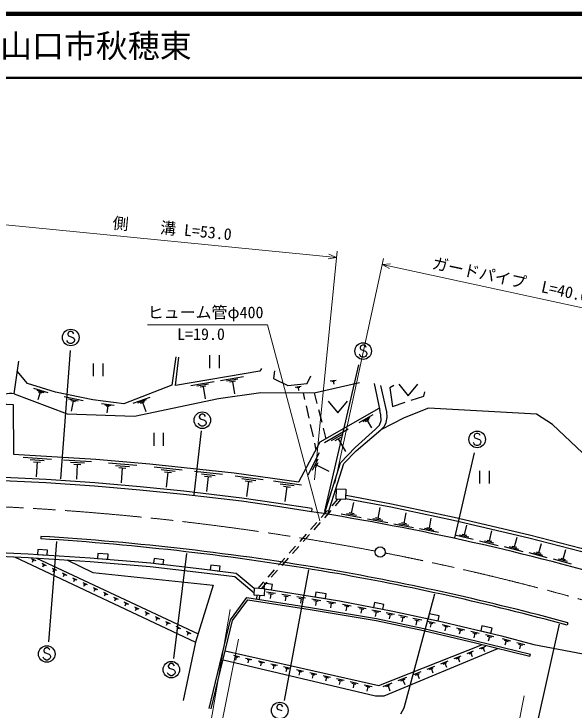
# Model space of a CAD drawing. Units: millimetres, scale not verified. Extents: x 40000 to 680000, y 20000 to 380000.
# Drawn here: x 407193 to 494918, y 271022 to 380000 of the extents above; entities that cross this region are included whole.
import ezdxf
from ezdxf.enums import TextEntityAlignment as Align

# ---------------------------------------------------------------- set-up
doc = ezdxf.new("R2010")
doc.units = ezdxf.units.MM
doc.header["$LTSCALE"] = 1000
doc.linetypes.add('CHAIN', pattern=[18.5, 12, -1.5, 3.5, -1.5])
for name, color, linetype, lineweight in [('M-BGD', 7, 'Continuous', 25), ('M-BMK', 2, 'CHAIN', 13), ('M-BMK-SRVR', 3, 'Continuous', 25), ('M-STR-HTXT', 7, 'Continuous', 13), ('M-STR-STRC', 7, 'Continuous', 25), ('M-TTL', 2, 'Continuous', 140), ('M-TTL-LINE', 7, 'Continuous', 50)]:
    doc.layers.add(name, color=color, linetype=linetype, lineweight=lineweight)
doc.layers.add('M-TTL-TXT', color=7, linetype='Continuous')
doc.styles.add('ＭＳ ゴシック', font='')
doc.styles.get('ＭＳ ゴシック').set_extended_font_data('MS Gothic')

msp = doc.modelspace()

# ---------------------------------------------------------------- linework, layer by layer
at = {"layer": 'M-BGD'}
for p, q in [((437819, 326556), (437819, 324556)), ((439319, 326556), (439319, 324556)), ((407245, 320525), (407940, 325623)), ((419624, 325285), (419624, 323285)), ((421124, 325285), (421124, 323285)), ((439548, 322639), (443136, 323245)), ((440485, 322551), (442279, 322854)), ((456739, 322579), (457658, 322689)), ((434917, 321858), (438543, 322470)), ((435864, 321769), (437677, 322075)), ((436358, 321604), (437265, 321757)), ((436811, 321680), (437138, 319746)), ((440974, 322388), (441871, 322539)), ((441423, 322464), (441746, 320550)), ((451243, 321594), (452163, 321703)), ((451488, 321498), (451948, 321553)), ((451718, 321526), (451776, 321036)), ((456983, 322484), (457443, 322539)), ((457213, 322511), (457272, 322021)), ((463621, 322146), (464518, 317905)), ((466680, 321815), (466063, 321454)), ((467450, 322017), (468950, 320217)), ((468950, 320217), (470450, 322017)), ((410265, 321409), (412503, 320720)), ((410779, 321088), (411897, 320743)), ((411292, 320766), (410925, 319573)), ((411012, 320852), (411572, 320680)), ((452489, 320687), (452725, 319627)), ((454238, 320672), (454655, 319025)), ((466063, 321454), (466484, 318551)), ((471373, 320175), (471554, 320867)), ((415041, 320091), (418035, 319488)), ((415749, 319741), (417246, 319440)), ((416083, 319466), (416832, 319315)), ((416458, 319391), (416136, 317794)), ((425888, 319086), (428551, 320032)), ((426617, 319145), (427949, 319617)), ((427013, 319085), (427679, 319322)), ((456432, 319369), (457932, 317569)), ((457932, 317569), (459432, 319369)), ((469403, 319521), (471373, 320175)), ((420928, 319016), (422901, 318768)), ((421405, 318823), (422391, 318699)), ((421635, 318660), (422128, 318598)), ((421881, 318629), (421749, 317577)), ((427346, 319203), (427850, 317783)), ((452943, 318651), (453380, 316699)), ((466484, 318551), (468454, 319205)), ((454900, 318055), (455391, 316117)), ((461246, 316023), (463463, 317297)), ((461885, 316194), (462994, 316830)), ((462247, 316205), (462801, 316523)), ((462524, 316364), (463204, 315182)), ((453598, 315723), (454034, 313771)), ((455636, 315147), (456053, 313500)), ((455839, 312916), (459553, 315050)), ((429079, 314400), (429079, 312400)), ((430579, 314400), (430579, 312400)), ((456910, 313202), (458767, 314269)), ((454252, 312795), (454489, 311735)), ((457516, 313221), (458445, 313755)), ((457981, 313488), (459119, 311507)), ((408656, 310595), (413053, 310319)), ((453290, 307854), (455069, 311327)), ((409736, 310232), (411935, 310094)), ((410268, 309905), (411367, 309836)), ((410817, 309870), (410670, 307525)), ((414969, 310198), (419342, 309924)), ((416044, 309838), (418231, 309701)), ((416572, 309512), (417666, 309444)), ((422016, 309713), (426422, 309343)), ((453966, 308604), (454855, 310340)), ((454420, 308919), (454865, 309787)), ((417119, 309478), (416973, 307146)), ((423093, 309327), (425296, 309142)), ((423619, 308987), (424720, 308895)), ((424170, 308941), (423972, 306591)), ((429182, 309094), (433554, 308619)), ((430243, 308683), (432430, 308446)), ((435483, 308409), (439862, 307934)), ((454642, 309353), (456494, 308405)), ((480120, 308488), (480120, 306488)), ((481620, 308488), (481620, 306488)), ((430758, 308332), (431851, 308214)), ((431305, 308273), (431052, 305941)), ((436546, 307998), (438735, 307761)), ((437062, 307647), (438156, 307528)), ((437609, 307588), (437355, 305252)), ((441820, 307716), (446241, 307114)), ((442885, 307270), (445095, 306970)), ((443397, 306901), (444503, 306750)), ((443950, 306825), (443629, 304467)), ((447826, 306899), (452247, 306297)), ((448891, 306453), (451101, 306153)), ((449403, 306084), (450509, 305933)), ((449956, 306008), (449635, 303650)), ((457880, 304051), (456956, 303016)), ((458415, 304031), (457486, 302991)), ((460084, 301822), (460404, 303509)), ((453862, 302575), (453787, 302081)), ((456289, 302271), (455290, 301152)), ((456820, 302246), (455820, 301127)), ((460479, 301747), (459688, 301897)), ((464227, 301035), (464547, 302722)), ((468299, 300253), (468612, 301902)), ((461585, 301100), (458422, 301700)), ((460835, 301461), (459253, 301761)), ((465729, 300314), (462565, 300914)), ((464978, 300675), (463396, 300975)), ((464622, 300960), (463832, 301110)), ((472254, 299487), (472555, 301074)), ((454623, 300407), (453624, 299288)), ((455154, 300382), (454154, 299264)), ((469767, 299548), (466675, 300134)), ((469033, 299900), (467487, 300194)), ((468686, 300180), (467913, 300326)), ((477766, 298440), (478139, 299987)), ((473667, 298808), (470691, 299372)), ((472961, 299147), (471473, 299429)), ((472626, 299416), (471882, 299557)), ((481672, 297502), (482050, 299066)), ((411418, 298220), (411394, 297834)), ((452957, 298543), (451957, 297425)), ((453488, 298518), (452488, 297400)), ((479122, 297703), (476222, 298404)), ((478444, 298072), (476994, 298422)), ((478128, 298353), (477403, 298528)), ((482039, 297413), (481306, 297590)), ((485585, 296556), (485999, 298110)), ((451291, 296679), (450291, 295561)), ((451822, 296654), (450822, 295536)), ((483045, 296756), (480111, 297465)), ((482359, 297129), (480892, 297483)), ((486938, 295779), (484024, 296556)), ((486261, 296168), (484805, 296556)), ((485949, 296459), (485221, 296653)), ((489389, 295623), (489806, 297120)), ((490688, 294859), (487882, 295640)), ((490039, 295241), (488635, 295631)), ((489740, 295526), (489038, 295721)), ((493224, 294638), (493632, 296137)), ((407278, 295006), (435624, 281661)), ((409909, 294775), (410606, 294448)), ((410039, 294600), (410388, 294437)), ((410214, 294518), (410039, 294147)), ((410743, 294825), (436025, 282952)), ((449625, 294815), (448625, 293697)), ((450156, 294790), (449156, 293672)), ((494528, 293881), (491717, 294645)), ((493876, 294260), (492471, 294642)), ((493576, 294543), (492873, 294734)), ((411557, 294001), (412254, 293674)), ((411687, 293826), (412036, 293663)), ((411862, 293744), (411687, 293373)), ((413158, 293249), (413857, 292921)), ((413289, 293074), (413639, 292909)), ((413464, 292992), (413289, 292619)), ((414761, 292496), (415463, 292166)), ((414893, 292320), (415244, 292155)), ((415068, 292238), (414893, 291863)), ((447959, 292951), (446959, 291833)), ((448490, 292926), (447490, 291808)), ((416367, 291742), (417071, 291411)), ((416499, 291565), (416851, 291400)), ((416675, 291483), (416499, 291107)), ((417975, 290987), (418682, 290655)), ((446293, 291087), (445368, 290053)), ((446823, 291062), (445895, 290023)), ((418108, 290809), (418461, 290644)), ((418284, 290727), (418108, 290350)), ((419586, 290230), (420295, 289897)), ((419896, 289969), (419718, 289591)), ((419719, 290053), (420073, 289886)), ((421199, 289473), (421910, 289139)), ((421332, 289295), (421688, 289128)), ((421510, 289211), (421332, 288832)), ((445251, 288392), (445291, 289039)), ((445648, 288331), (445690, 289014)), ((446751, 289538), (448145, 289317)), ((447070, 289297), (447767, 289187)), ((447419, 289242), (447301, 288498)), ((449141, 289160), (450519, 288941)), ((449457, 288921), (450146, 288812)), ((449801, 288867), (449685, 288132)), ((422814, 288714), (423527, 288379)), ((423126, 288452), (422947, 288071)), ((422948, 288535), (423304, 288368)), ((424431, 287955), (425147, 287619)), ((424565, 287775), (424923, 287607)), ((451515, 288784), (452877, 288568)), ((451827, 288548), (452508, 288440)), ((452167, 288494), (452052, 287768)), ((453849, 288414), (455242, 288193)), ((454168, 288173), (454864, 288063)), ((454516, 288118), (454398, 287375)), ((456203, 288046), (457596, 287825)), ((456522, 287805), (457219, 287695)), ((456871, 287750), (456753, 287007)), ((424744, 287691), (424565, 287309)), ((426051, 287194), (426769, 286857)), ((426365, 286930), (426185, 286547)), ((426186, 287014), (426545, 286845)), ((458663, 287622), (460027, 287358)), ((458969, 287374), (459651, 287242)), ((459310, 287308), (459169, 286581)), ((461048, 287161), (462333, 286912)), ((461336, 286927), (461979, 286803)), ((461658, 286865), (461525, 286180)), ((463249, 286735), (464667, 286461)), ((427673, 286432), (428394, 286094)), ((427808, 286252), (428169, 286082)), ((427988, 286167), (427808, 285783)), ((429298, 285669), (430021, 285330)), ((463567, 286478), (464276, 286341)), ((463921, 286409), (463775, 285653)), ((465471, 286306), (466815, 286046)), ((465773, 286062), (466445, 285932)), ((466109, 285997), (465970, 285280)), ((467418, 285908), (468827, 285604)), ((467730, 285644), (468434, 285492)), ((468082, 285568), (467920, 284817)), ((429433, 285488), (429795, 285318)), ((429614, 285403), (429433, 285018)), ((430925, 284905), (431650, 284565)), ((431060, 284723), (431423, 284553)), ((431242, 284638), (431060, 284252)), ((469642, 285428), (471051, 285124)), ((469954, 285164), (470658, 285012)), ((470306, 285088), (470144, 284337)), ((471928, 284935), (473164, 284668)), ((472201, 284703), (472820, 284570)), ((472511, 284637), (472368, 283977)), ((474240, 284435), (475529, 284131)), ((493938, 284682), (493836, 284308)), ((432554, 284140), (433281, 283798)), ((432690, 283958), (433054, 283787)), ((432872, 283872), (432690, 283484)), ((434185, 283374), (434915, 283031)), ((474522, 284188), (475166, 284035)), ((474844, 284112), (474682, 283424)), ((476499, 283902), (477795, 283596)), ((476782, 283653), (477430, 283500)), ((477106, 283576), (476943, 282885)), ((478763, 283367), (480068, 283059)), ((434322, 283191), (434687, 283020)), ((434504, 283105), (434322, 282716)), ((479049, 283116), (479701, 282962)), ((479375, 283039), (479210, 282344)), ((481037, 282831), (482341, 282523)), ((481322, 282580), (481974, 282426)), ((481648, 282503), (481484, 281807)), ((483664, 282204), (484973, 281860)), ((483945, 281944), (484600, 281772)), ((484273, 281858), (484089, 281160)), ((485968, 281599), (487221, 281269)), ((486237, 281349), (486864, 281185)), ((486551, 281267), (486375, 280598)), ((478177, 279887), (479169, 280277)), ((480116, 280650), (481108, 281040)), ((480416, 280615), (480912, 280810)), ((480664, 280712), (480872, 280183)), ((441556, 279598), (442519, 279381)), ((441768, 279415), (442249, 279307)), ((442008, 279361), (441893, 278847)), ((443481, 279164), (444470, 278941)), ((476158, 279093), (477214, 279508)), ((476477, 279056), (477005, 279264)), ((476741, 279160), (476963, 278596)), ((478477, 279852), (478973, 280047)), ((478725, 279950), (478933, 279421)), ((488000, 279449), (488077, 279760)), ((443698, 278976), (444193, 278865)), ((443946, 278920), (443827, 278393)), ((445432, 278724), (446449, 278495)), ((445656, 278531), (446164, 278417)), ((445910, 278474), (445788, 277932)), ((447410, 278278), (448455, 278043)), ((447640, 278080), (448162, 277963)), ((447901, 278021), (447776, 277464)), ((471914, 277425), (473106, 277893)), ((474071, 278273), (475194, 278714)), ((474410, 278233), (474972, 278454)), ((474691, 278344), (474927, 277745)), ((449416, 277826), (450488, 277585)), ((449652, 277623), (450188, 277502)), ((449920, 277563), (449791, 276991)), ((451450, 277368), (452550, 277120)), ((451692, 277159), (452242, 277035)), ((451967, 277097), (451835, 276510)), ((453512, 276903), (454641, 276649)), ((469685, 276548), (470948, 277045)), ((472274, 277383), (472870, 277617)), ((472572, 277500), (472822, 276864)), ((453760, 276689), (454325, 276562)), ((454042, 276626), (453907, 276023)), ((455602, 276432), (456760, 276171)), ((455857, 276213), (456436, 276082)), ((456146, 276147), (456007, 275530)), ((457721, 275955), (458909, 275687)), ((457982, 275730), (458576, 275596)), ((467382, 275643), (468718, 276168)), ((467786, 275596), (468454, 275858)), ((468120, 275727), (468400, 275015)), ((470067, 276504), (470698, 276752)), ((470383, 276628), (470648, 275955)), ((458279, 275663), (458137, 275029)), ((459870, 275471), (461088, 275196)), ((460138, 275240), (460747, 275103)), ((460442, 275171), (460296, 274522)), ((462048, 274980), (463296, 274699)), ((462323, 274743), (462947, 274602)), ((462635, 274673), (462485, 274007)), ((465001, 274707), (466413, 275262)), ((465391, 274751), (466097, 275029)), ((465605, 274726), (465958, 274865)), ((465781, 274796), (466077, 274043))]:
    msp.add_line(p, q, dxfattribs=at)
for points in [[(432541, 326342), (431945, 321878), (424401, 318982), (419528, 319596), (413706, 320768), (409297, 322126), (407726, 324053)], [(445989, 324476), (445710, 324085), (432485, 321853), (433015, 326289)], [(448026, 324150), (447858, 322941), (450109, 321825), (453122, 322141), (453717, 323332)], [(407245, 320525), (415524, 317423), (426095, 317007), (439227, 319779), (445868, 320746), (454238, 320672), (461325, 322327)], [(456377, 301665), (458875, 309625), (460815, 311611), (464633, 314881), (465223, 315492), (465494, 316028), (465661, 316871), (465601, 317700), (464640, 321845)], [(404118, 307488), (404580, 318031), (405200, 318610), (406019, 318891), (407077, 318883), (407146, 311090), (420024, 310282), (428481, 309572), (441669, 308140), (451788, 306763), (455173, 312995), (464399, 318296)], [(504769, 302638), (504397, 303513), (502741, 305150), (491527, 315729), (489016, 317347), (472108, 318296), (468333, 316792), (464633, 314881)], [(463830, 314975), (464431, 315627), (464681, 316339), (464651, 317262), (464518, 317905)], [(455833, 301754), (458354, 309741), (460626, 312102), (463830, 314975)], [(453862, 302575), (448240, 303432), (442872, 304201), (433801, 305268), (426982, 305947), (419872, 306574), (412229, 307092), (402248, 307579)], [(453787, 302081), (448167, 302937), (442808, 303705), (433747, 304771), (426935, 305449), (419834, 306076), (412200, 306593), (402066, 307087), (401944, 307181)], [(459142, 304152), (466218, 302813), (476032, 300752), (487832, 297974), (495899, 295876), (502114, 294181)], [(459235, 304644), (466316, 303304), (476141, 301240), (487952, 298460), (496027, 296360), (502245, 294664)], [(393813, 287831), (396125, 293492), (401451, 295825), (409429, 295458), (419153, 294856), (428573, 294061), (436645, 293124), (442013, 292444), (444838, 290083)], [(393558, 285754), (396550, 293078), (401554, 295270), (409399, 294908), (419113, 294307), (428518, 293513), (436579, 292578), (441784, 291919), (444800, 289399)], [(415477, 294532), (419553, 292551), (438396, 290580), (435624, 281661), (433713, 272528)], [(446502, 289989), (458188, 288121), (466558, 286503), (474315, 284829), (483531, 282653), (488628, 281313), (500221, 279078)], [(437788, 271268), (441112, 285157), (443683, 288633), (453644, 287102), (463967, 285345), (471403, 283796), (479536, 281857), (488077, 279760)], [(438099, 271193), (441408, 285019), (443825, 288288), (453592, 286786), (463908, 285030), (471333, 283484), (479461, 281546), (488000, 279449)], [(440277, 280296), (464335, 274874), (480595, 281268)], [(439942, 278895), (463838, 273278), (465196, 273241), (482983, 280681)]]:
    msp.add_lwpolyline(points, dxfattribs=at)
for points in [[(459136, 304003), (457651, 304059), (457711, 305675), (459197, 305620)], [(410883, 295368), (412412, 295273), (412462, 296081), (410933, 296176)], [(420291, 294760), (421876, 294626), (421943, 295420), (420358, 295554)], [(429073, 294003), (430586, 293827), (430672, 294566), (429159, 294742)], [(437917, 292963), (439400, 292775), (439498, 293543), (438015, 293731)], [(446502, 289989), (444838, 290083), (444781, 289068), (446444, 288974)], [(446315, 289999), (447542, 289823), (447667, 290696), (446440, 290872)], [(454378, 288730), (455984, 288473), (456104, 289226), (454498, 289482)], [(463496, 287095), (464986, 286807), (465130, 287553), (463640, 287841)], [(472045, 285319), (473645, 284974), (473814, 285760), (472215, 286105)], [(480298, 283416), (481888, 283041), (482080, 283853), (480489, 284229)]]:
    msp.add_lwpolyline(points, close=True, dxfattribs=at)
for centre, radius, start, end in [((406595, 316723), 3858, 80.29017, 124.19752), ((392285, -89473), 396355, 73.65246, 81.07346), ((385226, -125840), 424481, 80.30768, 86.46554), ((385226, -125840), 424868, 80.30768, 86.46554), ((388025, -103199), 401694, 74.72736, 80.15777), ((388025, -103199), 402081, 74.72736, 80.15777)]:
    msp.add_arc(centre, radius, start, end, dxfattribs=at)
at = {"layer": 'M-BMK'}
for centre, radius, start, end in [((385420, -114718), 418038, 79.19961, 87.63263), ((389819, -91177), 394089, 64.62862, 78.95386)]:
    msp.add_arc(centre, radius, start, end, dxfattribs=at)
at = {"layer": 'M-BMK-SRVR'}
msp.add_circle((464541, 295764), 800, dxfattribs=at)
at = {"layer": 'M-STR-HTXT'}
for p, q in [((405861, 346989), (457703, 341889)), ((454276, 307057), (457801, 342884)), ((457703, 341889), (456496, 342384)), ((457703, 341889), (456422, 341638)), ((457435, 306552), (465056, 341736)), ((464844, 340759), (466145, 340861)), ((464844, 340759), (504243, 332226)), ((464844, 340759), (465986, 340128)), ((446887, 331316), (428137, 331316)), ((455097, 300673), (446887, 331316)), ((441073, 286748), (437049, 263389)), ((442342, 282144), (437826, 259385)), ((487114, 273260), (482599, 250502))]:
    msp.add_line(p, q, dxfattribs=at)
at = {"layer": 'M-STR-STRC'}
for p, q in [((415972, 330294), (415736, 330176)), ((416208, 330294), (415972, 330294)), ((416445, 330176), (416208, 330294)), ((415736, 330176), (415617, 329939)), ((415617, 329939), (415617, 329821)), ((415617, 329821), (415736, 329585)), ((415736, 329585), (416445, 329348)), ((416563, 329939), (416445, 330176)), ((416445, 329348), (416563, 329230)), ((416563, 329230), (416681, 328994)), ((415617, 328639), (415499, 328876)), ((415736, 328521), (415617, 328639)), ((415972, 328403), (415736, 328521)), ((416208, 328403), (415972, 328403)), ((416445, 328521), (416208, 328403)), ((416563, 328639), (416445, 328521)), ((416681, 328876), (416563, 328639)), ((416681, 328994), (416681, 328876)), ((461534, 328044), (461416, 327807)), ((461771, 328162), (461534, 328044)), ((462007, 328162), (461771, 328162)), ((462244, 328044), (462007, 328162)), ((462362, 327807), (462244, 328044)), ((416011, 327295), (414511, 307239)), ((461416, 327807), (461416, 327689)), ((461416, 327689), (461534, 327453)), ((461534, 327453), (462244, 327216)), ((462244, 327216), (462362, 327098)), ((462362, 327098), (462480, 326862)), ((461416, 326507), (461298, 326744)), ((461534, 326389), (461416, 326507)), ((461771, 326271), (461534, 326389)), ((462007, 326271), (461771, 326271)), ((462244, 326389), (462007, 326271)), ((462362, 326507), (462244, 326389)), ((462480, 326744), (462362, 326507)), ((462480, 326862), (462480, 326744)), ((461178, 325084), (455809, 302185)), ((436345, 317226), (436227, 316989)), ((436581, 317344), (436345, 317226)), ((436818, 317344), (436581, 317344)), ((437054, 317226), (436818, 317344)), ((437172, 316989), (437054, 317226)), ((436227, 316989), (436227, 316871)), ((436227, 316871), (436345, 316635)), ((436345, 316635), (437054, 316398)), ((437054, 316398), (437172, 316280)), ((437172, 316280), (437291, 316044)), ((437291, 316044), (437291, 315926)), ((436227, 315689), (436109, 315926)), ((436345, 315571), (436227, 315689)), ((436581, 315453), (436345, 315571)), ((436818, 315453), (436581, 315453)), ((437054, 315571), (436818, 315453)), ((437172, 315689), (437054, 315571)), ((437291, 315926), (437172, 315689)), ((436542, 314740), (435357, 304712)), ((479380, 314225), (479262, 313989)), ((479262, 313989), (479262, 313870)), ((479262, 313870), (479380, 313634)), ((479617, 314343), (479380, 314225)), ((479853, 314343), (479617, 314343)), ((480089, 314225), (479853, 314343)), ((480208, 313989), (480089, 314225)), ((479262, 312689), (479144, 312925)), ((479380, 313634), (480089, 313398)), ((480089, 313398), (480208, 313280)), ((480208, 313280), (480326, 313043)), ((480326, 312925), (480208, 312689)), ((480326, 313043), (480326, 312925)), ((479380, 312570), (479262, 312689)), ((479617, 312452), (479380, 312570)), ((479853, 312452), (479617, 312452)), ((480089, 312570), (479853, 312452)), ((480208, 312689), (480089, 312570)), ((479261, 311266), (476181, 298000)), ((412655, 281694), (413919, 297408)), ((432238, 279088), (434291, 295512)), ((453321, 292986), (449531, 272534)), ((492606, 284497), (489053, 268546)), ((411985, 280626), (411867, 280390)), ((411867, 280390), (411867, 280271)), ((411867, 280271), (411985, 280035)), ((412221, 280744), (411985, 280626)), ((412457, 280744), (412221, 280744)), ((412694, 280626), (412457, 280744)), ((412812, 280390), (412694, 280626)), ((411867, 279090), (411748, 279326)), ((411985, 278971), (411867, 279090)), ((411985, 280035), (412694, 279799)), ((412694, 279799), (412812, 279680)), ((412812, 279090), (412694, 278971)), ((412812, 279680), (412930, 279444)), ((412930, 279326), (412812, 279090)), ((412930, 279444), (412930, 279326)), ((412221, 278853), (411985, 278971)), ((412457, 278853), (412221, 278853)), ((412694, 278971), (412457, 278853)), ((431489, 278178), (431371, 277942)), ((431371, 277942), (431371, 277824)), ((431725, 278296), (431489, 278178)), ((431962, 278296), (431725, 278296)), ((432198, 278178), (431962, 278296)), ((432316, 277942), (432198, 278178)), ((431371, 276642), (431252, 276878)), ((431371, 277824), (431489, 277587)), ((431489, 277587), (432198, 277351)), ((432198, 277351), (432316, 277233)), ((432316, 277233), (432434, 276996)), ((432434, 276878), (432316, 276642)), ((432434, 276996), (432434, 276878)), ((431489, 276524), (431371, 276642)), ((431725, 276405), (431489, 276524)), ((431962, 276405), (431725, 276405)), ((432198, 276524), (431962, 276405)), ((432316, 276642), (432198, 276524)), ((448466, 271782), (448348, 271546)), ((448348, 271546), (448348, 271427)), ((448348, 271427), (448466, 271191)), ((448702, 271900), (448466, 271782)), ((448939, 271900), (448702, 271900)), ((449175, 271782), (448939, 271900)), ((449293, 271546), (449175, 271782)), ((448466, 271191), (449175, 270955))]:
    msp.add_line(p, q, dxfattribs=at)
msp.add_lwpolyline([(467811, 270441), (468285, 271389), (473102, 289235)], dxfattribs=at)
for centre in [(416090, 329348), (461889, 327216), (436700, 316398), (479735, 313398), (412339, 279799), (431843, 277351), (448821, 270955)]:
    msp.add_circle(centre, 1300, dxfattribs=at)
at = {"layer": 'M-TTL'}
msp.add_line((680000, 380000), (40000, 380000), dxfattribs=at)
at = {"layer": 'M-TTL-LINE'}
msp.add_line((40000, 370000), (680000, 370000), dxfattribs=at)

# ---------------------------------------------------------------- texts
at = {"layer": 'M-STR-HTXT', "style": 'ＭＳ ゴシック'}
for s, rotation, p in [('側\u3000\u3000溝 L=53.0', 354.381, (431831, 344937)), ('ガードパイプ  L=40.0', 347.779, (484649, 336981))]:
    msp.add_text(s, height=1833, rotation=rotation, dxfattribs=at).set_placement(p, align=Align.BOTTOM_CENTER)
msp.add_text('ヒューム管φ400', height=1833, dxfattribs=at).set_placement((428137, 331816), align=Align.BOTTOM_LEFT)
msp.add_text('L=19.0', height=1833, dxfattribs=at).set_placement((436491, 328409), align=Align.BOTTOM_CENTER)
at = {"layer": 'M-TTL-TXT', "style": 'ＭＳ ゴシック'}
msp.add_text('山口市秋穂東', height=3666, dxfattribs=at).set_placement((405024, 375000), align=Align.MIDDLE_LEFT)

doc.saveas('drawing.dxf')
